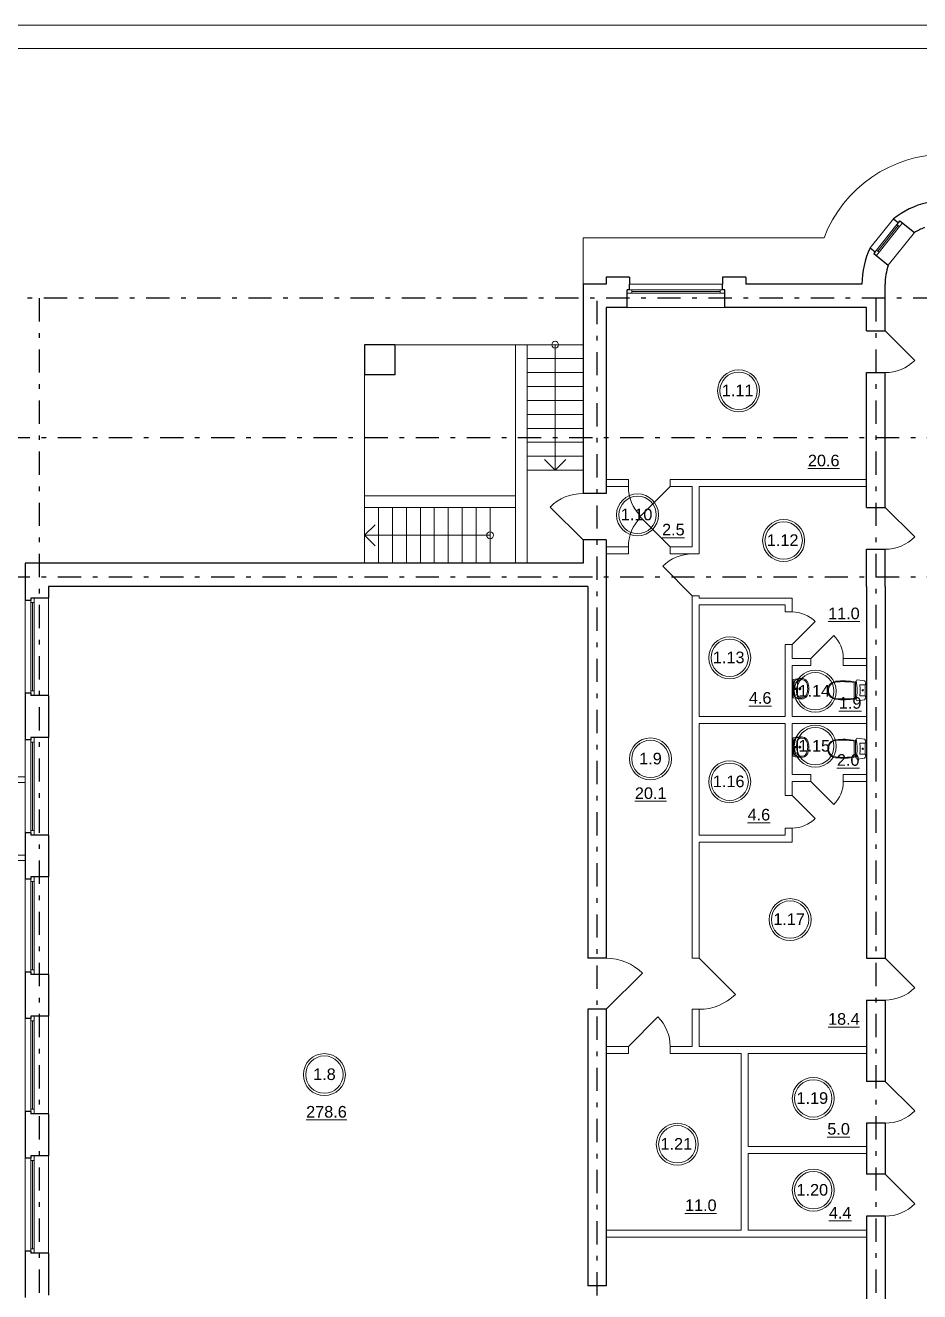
# Model space of a CAD drawing. Header units: metres. Extents: x -306 to 273, y -329 to 512.
# Drawn here: x -280.61 to -261.37, y 407.3 to 434.55 of the extents above; entities that cross this region are included whole.
import ezdxf
from ezdxf.enums import TextEntityAlignment as Align

# ---------------------------------------------------------------- set-up
doc = ezdxf.new("R2010")
doc.units = ezdxf.units.M
doc.header["$MEASUREMENT"] = 0
doc.linetypes.add('( Dashdot )', pattern=[1.001, 0.5, -0.25, 0.001, -0.25])
doc.layers.add('Level 50', color=7, linetype='Continuous', lineweight=0)
doc.styles.add('Style-Arial', font='arial.ttf')

# ---------------------------------------------------------------- blocks, each defined once
blk = doc.blocks.new('ум9')
at = {"color": 252, "lineweight": 13}
for p, q in [((0.317, 0), (-0.317, 0)), ((-0.237, -0.059), (-0.19, -0.143)), ((0.228, -0.039), (-0.228, -0.039)), ((0.185, -0.156), (-0.171, -0.156)), ((0.046, -0.234), (-0.046, -0.234)), ((0.035, -0.08), (-0.035, -0.08)), ((0, -0.115), (0, -0.045)), ((0, -0.189), (0, -0.28)), ((0.237, -0.059), (0.19, -0.143))]:
    blk.add_line(p, q, dxfattribs=at)
for centre, radius in [((0, -0.234), 0.0351), ((0, -0.08), 0.0221), ((0, -0.234), 0.0221)]:
    blk.add_circle(centre, radius, dxfattribs=at)
for centre, radius, start, end in [((1.163, -0.334), 1.518, 167.3206, 178.6525), ((-0.135, -0.304), 0.22, 178.312, 234.1043), ((-0.355, -0.298), 0.00065, 358.312, 358.6525), ((0.089, -0.267), 0.429, 154.5977, 180.3349), ((-0.317, -0.001), 0.00065, 90, 167.3206), ((-0.135, -0.303), 0.18, 141.0504, 245.2718), ((-0.228, -0.117), 0.078, 90, 154.5977), ((-0.135, -0.303), 0.193, 141.0504, 147.7493), ((-0.181, -0.302), 0.159, 98.7111, 129.9424), ((-0.181, -0.302), 0.146, 86.1548, 129.9424), ((0.181, -0.302), 0.146, 50.0576, 93.8452), ((0.181, -0.302), 0.159, 50.0576, 81.2889), ((0.135, -0.303), 0.18, 294.7282, 38.9496), ((0.228, -0.117), 0.078, 25.4023, 90), ((0.135, -0.304), 0.22, 305.8957, 1.688), ((0.135, -0.303), 0.193, 32.2507, 38.9496), ((-0.089, -0.267), 0.429, 359.6651, 25.4023), ((0.317, -0.001), 0.00065, 12.6794, 90), ((-1.163, -0.334), 1.518, 1.3475, 12.6794), ((0.355, -0.298), 0.00065, 181.3475, 181.688), ((-0.035, -0.093), 0.452, 239.6448, 267.5368), ((-0.035, -0.093), 0.413, 244.8898, 267.5368), ((0, 0.104), 0.65, 265.1692, 274.8308), ((0, 0.104), 0.611, 265.1692, 274.8308), ((0.035, -0.093), 0.413, 272.4632, 300.3552), ((0.035, -0.093), 0.452, 272.4632, 300.3552)]:
    blk.add_arc(centre, radius, start, end, dxfattribs=at)
blk = doc.blocks.new('ун2')
at = {"color": 252, "lineweight": 13}
for p, q in [((-0.131, -0.114), (-0.131, 0.006)), ((0.131, -0.114), (0.131, 0.006)), ((-0.25, -0.194), (-0.229, -0.012)), ((0, -0.266), (-0.184, -0.266)), ((0, -0.235), (-0.168, -0.235)), ((0, -0.235), (0.168, -0.235)), ((0, -0.266), (0.184, -0.266)), ((0.25, -0.194), (0.229, -0.012))]:
    blk.add_line(p, q, dxfattribs=at)
blk.add_circle((0, -0.058), 0.0157, dxfattribs=at)
for centre, radius, start, end in [((-0.225, 0.014), 0.0259, 262.0147, 1.5137), ((0, 1.373), 1.373, 261.6431, 278.3569), ((0.225, 0.014), 0.0258, 178.1572, 278.1058), ((-0.226, -0.192), 0.0242, 185.3126, 270.5398), ((0, -1.267), 1.076, 77.8721, 102.1279), ((1.292, -0.524), 1.518, 168.8327, 186.9654), ((-0.169, -0.152), 0.0829, 229.7034, 270.7895), ((1.29, -0.524), 1.497, 170.087, 187.0749), ((-0.115, -0.115), 0.0166, 175.2998, 270.088), ((0, -0.594), 0.477, 76.0614, 103.9386), ((0.115, -0.115), 0.0166, 269.912, 4.7002), ((0.169, -0.152), 0.0829, 269.2105, 310.2966), ((-1.29, -0.524), 1.497, 352.9251, 9.913), ((-1.292, -0.524), 1.518, 353.0346, 11.1673), ((0.226, -0.192), 0.0242, 269.4602, 354.6874), ((0, -0.679), 0.217, 187.7539, 269.9084), ((0, -0.679), 0.198, 188.5249, 269.9084), ((0, -0.679), 0.198, 270.0916, 351.4751), ((0, -0.679), 0.217, 270.0916, 352.2461)]:
    blk.add_arc(centre, radius, start, end, dxfattribs=at)
blk = doc.blocks.new('*U1795')
at = {"color": 7, "linetype": 'Continuous', "lineweight": 0}
blk.add_line((-0.35, 0), (0.35, 0), dxfattribs=at)
at = {"color": 7, "linetype": 'Continuous', "lineweight": 13, "flags": 128}
for points in [[(-0.35, -0.035), (-0.45, -0.035), (-0.45, 0.035), (-0.35, 0.035), (-0.35, -0.035)], [(0.45, -0.035), (0.35, -0.035), (0.35, 0.035), (0.45, 0.035), (0.45, -0.035)]]:
    blk.add_lwpolyline(points, close=True, dxfattribs=at)
at = {"color": 7, "linetype": 'Continuous', "lineweight": 0, "flags": 128}
blk.add_lwpolyline([(-0.35, 0.035), (-0.35, -0.035), (0.35, -0.035), (0.35, 0.035), (-0.35, 0.035)], close=True, dxfattribs=at)
blk = doc.blocks.new('*U1659')
at = {"color": 7, "linetype": 'Continuous', "lineweight": 0}
for p in [(-0.227, 0.114), (0.227, 0.114)]:
    blk.add_line(p, (0, -0.114), dxfattribs=at)
blk = doc.blocks.new('*U1662')
at = {"color": 7, "linetype": 'Continuous', "lineweight": 0, "flags": 128}
blk.add_lwpolyline([(42.05, 29.7), (42.05, -29.7), (-42.05, -29.7), (-42.05, 29.7), (42.05, 29.7)], close=True, dxfattribs=at)
at = {"layer": 'Level 50', "color": 7, "linetype": 'Continuous', "lineweight": 13}
blk.add_line((41.55, 29.2), (-40.05, 29.2), dxfattribs=at)
blk = doc.blocks.new('*U1774')
at = {"color": 7, "linetype": 'Continuous', "lineweight": 13}
for radius in [0.452, 0.402]:
    blk.add_circle((0, 0), radius, dxfattribs=at)
at = {"color": 7, "linetype": 'Continuous', "lineweight": 13, "style": 'Style-Arial'}
blk.add_text('1.8', height=0.25, dxfattribs=at).set_placement((-0.242, 0.133), align=Align.TOP_LEFT)
blk = doc.blocks.new('*U1775')
at = {"color": 7, "linetype": 'Continuous', "lineweight": 13}
for radius in [0.452, 0.402]:
    blk.add_circle((0, 0), radius, dxfattribs=at)
at = {"color": 7, "linetype": 'Continuous', "lineweight": 13, "style": 'Style-Arial'}
blk.add_text('1.9', height=0.25, dxfattribs=at).set_placement((-0.242, 0.133), align=Align.TOP_LEFT)
blk = doc.blocks.new('*U1776')
at = {"color": 7, "linetype": 'Continuous', "lineweight": 13}
for radius in [0.452, 0.402]:
    blk.add_circle((0, 0), radius, dxfattribs=at)
at = {"color": 7, "linetype": 'Continuous', "lineweight": 13, "style": 'Style-Arial'}
blk.add_text('1.10', height=0.25, dxfattribs=at).set_placement((-0.361, 0.133), align=Align.TOP_LEFT)
blk = doc.blocks.new('*U1777')
at = {"color": 7, "linetype": 'Continuous', "lineweight": 13}
for radius in [0.452, 0.402]:
    blk.add_circle((0, 0), radius, dxfattribs=at)
at = {"color": 7, "linetype": 'Continuous', "lineweight": 13, "style": 'Style-Arial'}
blk.add_text('1.11', height=0.25, dxfattribs=at).set_placement((-0.361, 0.133), align=Align.TOP_LEFT)
blk = doc.blocks.new('*U1778')
at = {"color": 7, "linetype": 'Continuous', "lineweight": 13}
for radius in [0.452, 0.402]:
    blk.add_circle((0, 0), radius, dxfattribs=at)
at = {"color": 7, "linetype": 'Continuous', "lineweight": 13, "style": 'Style-Arial'}
blk.add_text('1.12', height=0.25, dxfattribs=at).set_placement((-0.361, 0.133), align=Align.TOP_LEFT)
blk = doc.blocks.new('*U1779')
at = {"color": 7, "linetype": 'Continuous', "lineweight": 13}
for radius in [0.452, 0.402]:
    blk.add_circle((0, 0), radius, dxfattribs=at)
at = {"color": 7, "linetype": 'Continuous', "lineweight": 13, "style": 'Style-Arial'}
blk.add_text('1.13', height=0.25, dxfattribs=at).set_placement((-0.361, 0.133), align=Align.TOP_LEFT)
blk = doc.blocks.new('*U1781')
at = {"color": 7, "linetype": 'Continuous', "lineweight": 13}
for radius in [0.452, 0.402]:
    blk.add_circle((0, 0), radius, dxfattribs=at)
at = {"color": 7, "linetype": 'Continuous', "lineweight": 13, "style": 'Style-Arial'}
blk.add_text('1.16', height=0.25, dxfattribs=at).set_placement((-0.361, 0.133), align=Align.TOP_LEFT)
blk = doc.blocks.new('*U1780')
at = {"color": 7, "linetype": 'Continuous', "lineweight": 13}
for radius in [0.452, 0.402]:
    blk.add_circle((0, 0), radius, dxfattribs=at)
at = {"color": 7, "linetype": 'Continuous', "lineweight": 13, "style": 'Style-Arial'}
blk.add_text('1.14', height=0.25, dxfattribs=at).set_placement((-0.361, 0.133), align=Align.TOP_LEFT)
blk = doc.blocks.new('*U1782')
at = {"color": 7, "linetype": 'Continuous', "lineweight": 13}
for radius in [0.452, 0.402]:
    blk.add_circle((0, 0), radius, dxfattribs=at)
at = {"color": 7, "linetype": 'Continuous', "lineweight": 13, "style": 'Style-Arial'}
blk.add_text('1.15', height=0.25, dxfattribs=at).set_placement((-0.361, 0.133), align=Align.TOP_LEFT)
blk = doc.blocks.new('*U1783')
at = {"color": 7, "linetype": 'Continuous', "lineweight": 13}
for radius in [0.452, 0.402]:
    blk.add_circle((0, 0), radius, dxfattribs=at)
at = {"color": 7, "linetype": 'Continuous', "lineweight": 13, "style": 'Style-Arial'}
blk.add_text('1.17', height=0.25, dxfattribs=at).set_placement((-0.361, 0.133), align=Align.TOP_LEFT)
blk = doc.blocks.new('*U1850')
at = {"color": 7, "linetype": 'Continuous', "lineweight": 13}
blk.add_line((0.45, -0.318), (-0.186, 0.318), dxfattribs=at)
at = {"color": 7, "linetype": 'Continuous', "lineweight": 0}
blk.add_arc((0.45, -0.318), 0.9, 135, 180, dxfattribs=at)
blk = doc.blocks.new('*U1785')
at = {"color": 7, "linetype": 'Continuous', "lineweight": 13}
for radius in [0.452, 0.402]:
    blk.add_circle((0, 0), radius, dxfattribs=at)
at = {"color": 7, "linetype": 'Continuous', "lineweight": 13, "style": 'Style-Arial'}
blk.add_text('1.19', height=0.25, dxfattribs=at).set_placement((-0.361, 0.133), align=Align.TOP_LEFT)
blk = doc.blocks.new('*U1753')
at = {"color": 7, "linetype": 'Continuous', "lineweight": 13}
for radius in [0.452, 0.402]:
    blk.add_circle((0, 0), radius, dxfattribs=at)
at = {"color": 7, "linetype": 'Continuous', "lineweight": 13, "style": 'Style-Arial'}
blk.add_text('1.20', height=0.25, dxfattribs=at).set_placement((-0.361, 0.133), align=Align.TOP_LEFT)
blk = doc.blocks.new('*U1751')
at = {"color": 7, "linetype": 'Continuous', "lineweight": 13}
for radius in [0.452, 0.402]:
    blk.add_circle((0, 0), radius, dxfattribs=at)
at = {"color": 7, "linetype": 'Continuous', "lineweight": 13, "style": 'Style-Arial'}
blk.add_text('1.21', height=0.25, dxfattribs=at).set_placement((-0.361, 0.133), align=Align.TOP_LEFT)
blk = doc.blocks.new('*U1797')
at = {"color": 7, "linetype": 'Continuous', "lineweight": 13}
for p, q in [((-0.45, 0.9), (-0.45, 0.3)), ((-0.45, 0.9), (-0.33, 0.9)), ((-0.33, 0.9), (-0.33, 0.3)), ((0.45, 0.9), (0.27, 0.9)), ((0.27, 0.9), (0.27, 0.78)), ((0.45, 0.9), (0.45, 0.78)), ((0.45, 0.78), (0.27, 0.78)), ((-0.45, 0.3), (-0.33, 0.3)), ((-0.45, -0.3), (-0.33, -0.3)), ((-0.45, -0.3), (-0.45, -0.9)), ((-0.33, -0.3), (-0.33, -0.9)), ((0.45, -0.78), (0.27, -0.78)), ((0.27, -0.78), (0.27, -0.9)), ((-0.33, -0.9), (-0.45, -0.9)), ((0.45, -0.9), (0.27, -0.9))]:
    blk.add_line(p, q, dxfattribs=at)
at = {"color": 7, "linetype": 'Continuous', "lineweight": 0, "flags": 128}
for points in [[(0.27, 0.9), (0.27, 0.78), (-0.33, 0.78), (-0.33, 0.9), (0.27, 0.9)], [(-0.45, 0.3), (-0.33, 0.3), (-0.33, -0.3), (-0.45, -0.3), (-0.45, 0.3)], [(0.27, -0.78), (0.27, -0.9), (-0.33, -0.9), (-0.33, -0.78), (0.27, -0.78)]]:
    blk.add_lwpolyline(points, close=True, dxfattribs=at)

msp = doc.modelspace()

# ---------------------------------------------------------------- linework, layer by layer
at = {"color": 7, "linetype": 'Continuous', "lineweight": 0}
for p, q in [((-261.9314041, 430.38638611), (-262.4309621, 429.76153268)), ((-261.79365799, 430.34027582), (-262.35566074, 429.63731571)), ((-263.42575581, 429.97805849), (-268.61041645, 429.97805849)), ((-268.61041645, 428.97805849), (-268.61041645, 429.97805849)), ((-261.48202842, 430.09113412), (-262.04403116, 429.38817401)), ((-265.61041645, 428.97805849), (-267.61041645, 428.97805849)), ((-265.66041645, 428.82305849), (-267.56041645, 428.82305849)), ((-265.56041645, 428.47805849), (-267.66041645, 428.47805849)), ((-272.66041645, 427.67805849), (-270.06041645, 427.67805849)), ((-269.21041645, 427.67805849), (-269.21041645, 424.97805849)), ((-269.81041645, 427.37805849), (-268.61041645, 427.37805849)), ((-273.31041645, 427.02805849), (-273.31041645, 422.97805849)), ((-269.81041645, 427.07805849), (-268.61041645, 427.07805849)), ((-269.81041645, 426.77805849), (-268.61041645, 426.77805849)), ((-269.81041645, 426.47805849), (-268.61041645, 426.47805849)), ((-269.81041645, 426.17805849), (-268.61041645, 426.17805849)), ((-269.81041645, 425.87805849), (-268.61041645, 425.87805849)), ((-269.81041645, 425.57805849), (-268.61041645, 425.57805849)), ((-269.81041645, 425.27805849), (-268.61041645, 425.27805849)), ((-273.01041645, 424.17805849), (-273.01041645, 422.97805849)), ((-272.71041645, 424.17805849), (-272.71041645, 422.97805849)), ((-272.41041645, 424.17805849), (-272.41041645, 422.97805849)), ((-272.11041645, 424.17805849), (-272.11041645, 422.97805849)), ((-271.81041645, 424.17805849), (-271.81041645, 422.97805849)), ((-271.51041645, 424.17805849), (-271.51041645, 422.97805849)), ((-271.21041645, 424.17805849), (-271.21041645, 422.97805849)), ((-270.91041645, 424.17805849), (-270.91041645, 422.97805849)), ((-270.61041645, 423.57805849), (-273.31041645, 423.57805849)), ((-280.61041645, 422.17805849), (-280.61041645, 420.17805849)), ((-280.45541645, 422.12805849), (-280.45541645, 420.22805849)), ((-280.11041645, 422.22805849), (-280.11041645, 420.12805849)), ((-280.61041645, 419.17805849), (-280.61041645, 417.17805849)), ((-280.45541645, 419.12805849), (-280.45541645, 417.22805849)), ((-280.11041645, 419.22805849), (-280.11041645, 417.12805849)), ((-280.61041645, 416.17805849), (-280.61041645, 414.17805849)), ((-280.45541645, 416.12805849), (-280.45541645, 414.22805849)), ((-280.11041645, 416.22805849), (-280.11041645, 414.12805849)), ((-280.61041645, 413.17805849), (-280.61041645, 411.17805849)), ((-280.45541645, 413.12805849), (-280.45541645, 411.22805849)), ((-280.11041645, 413.22805849), (-280.11041645, 411.12805849)), ((-280.61041645, 410.17805849), (-280.61041645, 408.17805849)), ((-280.45541645, 410.12805849), (-280.45541645, 408.22805849)), ((-280.11041645, 410.22805849), (-280.11041645, 408.12805849))]:
    msp.add_line(p, q, dxfattribs=at)
at = {"color": 7, "linetype": 'Continuous', "lineweight": 30}
for p, q in [((-261.9314041, 430.38638611), (-261.82488037, 430.30122249)), ((-261.82488037, 430.30122249), (-261.79365799, 430.34027582)), ((-261.79365799, 430.34027582), (-261.48202842, 430.09113412)), ((-262.4309621, 429.76153268), (-262.32443836, 429.67636905)), ((-262.32443836, 429.67636905), (-262.35566074, 429.63731571)), ((-262.35566074, 429.63731571), (-262.04403116, 429.38817401)), ((-268.61041645, 428.97805849), (-268.61041645, 424.47805849)), ((-268.11041645, 428.97805849), (-268.61041645, 428.97805849)), ((-268.11041645, 429.12805849), (-268.11041645, 428.97805849)), ((-267.61041645, 429.12805849), (-268.11041645, 429.12805849)), ((-267.61041645, 429.12805849), (-267.61041645, 428.97805849)), ((-267.61041645, 428.85805849), (-267.61041645, 428.97805849)), ((-265.61041645, 429.12805849), (-265.61041645, 428.97805849)), ((-265.11041645, 429.12805849), (-265.61041645, 429.12805849)), ((-265.61041645, 428.85805849), (-265.61041645, 428.97805849)), ((-265.11041645, 429.12805849), (-265.11041645, 428.97805849)), ((-262.61041645, 428.97805849), (-265.11041645, 428.97805849)), ((-262.11041645, 427.97805849), (-262.11041645, 428.97805849)), ((-267.66041645, 428.47805849), (-267.66041645, 428.85805849)), ((-267.61041645, 428.85805849), (-267.66041645, 428.85805849)), ((-265.56041645, 428.85805849), (-265.61041645, 428.85805849)), ((-265.56041645, 428.47805849), (-265.56041645, 428.85805849)), ((-268.11041645, 428.47805849), (-268.11041645, 424.47805849)), ((-267.66041645, 428.47805849), (-268.11041645, 428.47805849)), ((-262.51041645, 428.47805849), (-265.56041645, 428.47805849)), ((-262.51041645, 427.97805849), (-262.51041645, 428.47805849)), ((-262.51041645, 427.97805849), (-262.11041645, 427.97805849)), ((-273.31041645, 427.67805849), (-273.31041645, 427.02805849)), ((-272.66041645, 427.67805849), (-273.31041645, 427.67805849)), ((-272.66041645, 427.67805849), (-272.66041645, 427.02805849)), ((-272.66041645, 427.02805849), (-273.31041645, 427.02805849)), ((-262.51041645, 424.17805849), (-262.51041645, 427.07805849)), ((-262.51041645, 427.07805849), (-262.11041645, 427.07805849)), ((-262.11041645, 424.17805849), (-262.11041645, 427.07805849)), ((-268.11041645, 424.47805849), (-268.61041645, 424.47805849)), ((-262.51041645, 424.17805849), (-262.11041645, 424.17805849)), ((-268.11041645, 423.47805849), (-268.61041645, 423.47805849)), ((-268.61041645, 423.47805849), (-268.61041645, 422.97805849)), ((-268.11041645, 423.47805849), (-268.11041645, 414.47805849)), ((-262.51041645, 422.47805849), (-262.51041645, 423.27805849)), ((-262.51041645, 423.27805849), (-262.11041645, 423.27805849)), ((-262.11041645, 422.47805849), (-262.11041645, 423.27805849)), ((-268.61041645, 422.97805849), (-280.61041645, 422.97805849)), ((-280.61041645, 422.97805849), (-280.61041645, 422.17805849)), ((-280.11041645, 422.47805849), (-280.11041645, 422.22805849)), ((-268.51041645, 422.47805849), (-280.11041645, 422.47805849)), ((-268.51041645, 422.47805849), (-268.51041645, 414.47805849)), ((-262.51041645, 422.47805849), (-262.51041645, 414.47805849)), ((-262.11041645, 422.47805849), (-262.11041645, 414.47805849)), ((-280.49041645, 422.17805849), (-280.61041645, 422.17805849)), ((-280.11041645, 422.22805849), (-280.49041645, 422.22805849)), ((-280.49041645, 422.22805849), (-280.49041645, 422.17805849)), ((-280.49041645, 420.17805849), (-280.61041645, 420.17805849)), ((-280.61041645, 420.17805849), (-280.61041645, 419.17805849)), ((-280.49041645, 420.17805849), (-280.49041645, 420.12805849)), ((-280.11041645, 420.12805849), (-280.49041645, 420.12805849)), ((-280.11041645, 420.12805849), (-280.11041645, 419.22805849)), ((-280.49041645, 419.17805849), (-280.61041645, 419.17805849)), ((-280.11041645, 419.22805849), (-280.49041645, 419.22805849)), ((-280.49041645, 419.22805849), (-280.49041645, 419.17805849)), ((-280.49041645, 417.17805849), (-280.61041645, 417.17805849)), ((-280.61041645, 417.17805849), (-280.61041645, 416.17805849)), ((-280.49041645, 417.17805849), (-280.49041645, 417.12805849)), ((-280.11041645, 417.12805849), (-280.49041645, 417.12805849)), ((-280.11041645, 417.12805849), (-280.11041645, 416.22805849)), ((-280.49041645, 416.17805849), (-280.61041645, 416.17805849)), ((-280.11041645, 416.22805849), (-280.49041645, 416.22805849)), ((-280.49041645, 416.22805849), (-280.49041645, 416.17805849)), ((-268.11041645, 414.47805849), (-268.51041645, 414.47805849)), ((-262.51041645, 414.47805849), (-262.11041645, 414.47805849)), ((-280.49041645, 414.17805849), (-280.61041645, 414.17805849)), ((-280.61041645, 414.17805849), (-280.61041645, 413.17805849)), ((-280.49041645, 414.17805849), (-280.49041645, 414.12805849)), ((-280.11041645, 414.12805849), (-280.49041645, 414.12805849)), ((-280.11041645, 414.12805849), (-280.11041645, 413.22805849)), ((-268.11041645, 413.37805849), (-268.51041645, 413.37805849)), ((-268.51041645, 413.37805849), (-268.51041645, 407.42891507)), ((-268.11041645, 413.37805849), (-268.11041645, 407.42891507)), ((-262.51041645, 413.57805849), (-262.51041645, 411.82805849)), ((-262.51041645, 413.57805849), (-262.11041645, 413.57805849)), ((-262.11041645, 413.57805849), (-262.11041645, 411.82805849)), ((-280.49041645, 413.17805849), (-280.61041645, 413.17805849)), ((-280.11041645, 413.22805849), (-280.49041645, 413.22805849)), ((-280.49041645, 413.22805849), (-280.49041645, 413.17805849)), ((-262.11041645, 411.82805849), (-262.51041645, 411.82805849)), ((-280.49041645, 411.17805849), (-280.61041645, 411.17805849)), ((-280.61041645, 411.17805849), (-280.61041645, 410.17805849)), ((-280.49041645, 411.17805849), (-280.49041645, 411.12805849)), ((-280.11041645, 411.12805849), (-280.49041645, 411.12805849)), ((-280.11041645, 411.12805849), (-280.11041645, 410.22805849)), ((-262.11041645, 410.92805849), (-262.51041645, 410.92805849)), ((-262.51041645, 410.92805849), (-262.51041645, 409.82805849)), ((-262.11041645, 410.92805849), (-262.11041645, 409.82805849)), ((-280.49041645, 410.17805849), (-280.61041645, 410.17805849)), ((-280.11041645, 410.22805849), (-280.49041645, 410.22805849)), ((-280.49041645, 410.22805849), (-280.49041645, 410.17805849)), ((-262.11041645, 409.82805849), (-262.51041645, 409.82805849)), ((-262.11041645, 408.92805849), (-262.51041645, 408.92805849)), ((-262.51041645, 408.92805849), (-262.51041645, 404.32805849)), ((-262.11041645, 408.92805849), (-262.11041645, 404.32805849)), ((-280.49041645, 408.17805849), (-280.61041645, 408.17805849)), ((-280.61041645, 408.17805849), (-280.61041645, 407.17805849)), ((-280.49041645, 408.17805849), (-280.49041645, 408.12805849)), ((-280.11041645, 408.12805849), (-280.49041645, 408.12805849)), ((-280.11041645, 408.12805849), (-280.11041645, 407.22805849)), ((-268.11041645, 407.42891507), (-268.51041645, 407.42891507))]:
    msp.add_line(p, q, dxfattribs=at)
at = {"color": 1, "linetype": '( Dashdot )'}
for p, q in [((-253.31041645, 428.67805849), (-292.45235175, 428.67805849)), ((-280.31041645, 428.67805849), (-280.31041645, 380.66618048)), ((-268.31041645, 428.62139349), (-268.31041645, 380.66618048)), ((-262.31041645, 428.67805849), (-262.31041645, 380.66618048)), ((-245.31041645, 425.67805849), (-292.45235175, 425.67805849)), ((-245.31041645, 422.67805849), (-292.45235175, 422.67805849))]:
    msp.add_line(p, q, dxfattribs=at)
at = {"color": 7, "linetype": 'Continuous', "lineweight": 13}
for p, q in [((-262.11041645, 427.97805849), (-261.47402034, 427.34166239)), ((-269.81041645, 427.67805849), (-268.61041645, 427.67805849)), ((-269.81041645, 424.97805849), (-268.61041645, 424.97805849)), ((-267.63541645, 424.77805849), (-268.11041645, 424.77805849)), ((-267.63541645, 424.62805849), (-268.11041645, 424.62805849)), ((-267.63541645, 424.77805849), (-267.63541645, 424.62805849)), ((-266.73541645, 424.62805849), (-267.37181255, 423.99166239)), ((-262.51041645, 424.77805849), (-266.73541645, 424.77805849)), ((-266.73541645, 424.77805849), (-266.73541645, 424.62805849)), ((-266.26041645, 424.62805849), (-266.73541645, 424.62805849)), ((-266.26041645, 424.62805849), (-266.26041645, 423.32805849)), ((-262.51041645, 424.62805849), (-266.11041645, 424.62805849)), ((-266.11041645, 424.62805849), (-266.11041645, 423.17805849)), ((-273.31041645, 424.17805849), (-273.31041645, 422.97805849)), ((-270.61041645, 424.17805849), (-270.61041645, 422.97805849)), ((-269.31752323, 424.18516527), (-268.61041645, 423.47805849)), ((-262.11041645, 424.17805849), (-261.47402034, 423.54166239)), ((-267.63541645, 423.32805849), (-268.11041645, 423.32805849)), ((-267.63541645, 423.17805849), (-268.11041645, 423.17805849)), ((-267.63541645, 423.32805849), (-267.63541645, 423.17805849)), ((-266.26041645, 423.32805849), (-266.73541645, 423.32805849)), ((-266.73541645, 423.32805849), (-266.73541645, 423.17805849)), ((-266.11041645, 423.17805849), (-266.73541645, 423.17805849)), ((-266.26041645, 422.27805849), (-266.26041645, 414.47805849)), ((-266.11041645, 422.27805849), (-266.26041645, 422.27805849)), ((-266.11041645, 422.27805849), (-266.11041645, 422.22805849)), ((-264.11041645, 422.22805849), (-266.11041645, 422.22805849)), ((-264.26041645, 422.07805849), (-266.11041645, 422.07805849)), ((-266.11041645, 422.07805849), (-266.11041645, 419.67805849)), ((-264.26041645, 422.07805849), (-264.26041645, 421.92805849)), ((-264.11041645, 422.22805849), (-264.11041645, 421.92805849)), ((-264.11041645, 421.92805849), (-264.26041645, 421.92805849)), ((-264.11041645, 421.22805849), (-263.6154417, 421.72303324)), ((-263.71041645, 420.92805849), (-263.2154417, 421.42303324)), ((-264.11041645, 421.22805849), (-264.26041645, 421.22805849)), ((-264.26041645, 421.22805849), (-264.26041645, 419.67805849)), ((-264.11041645, 421.22805849), (-264.11041645, 420.92805849)), ((-263.71041645, 420.92805849), (-264.11041645, 420.92805849)), ((-264.11041645, 420.77805849), (-264.11041645, 419.67805849)), ((-263.71041645, 420.77805849), (-264.11041645, 420.77805849)), ((-263.71041645, 420.92805849), (-263.71041645, 420.77805849)), ((-262.51041645, 420.92805849), (-263.01041645, 420.92805849)), ((-263.01041645, 420.92805849), (-263.01041645, 420.77805849)), ((-262.51041645, 420.77805849), (-263.01041645, 420.77805849)), ((-264.26041645, 419.67805849), (-266.11041645, 419.67805849)), ((-262.51041645, 419.67805849), (-264.11041645, 419.67805849)), ((-264.26041645, 419.52805849), (-266.11041645, 419.52805849)), ((-266.11041645, 419.52805849), (-266.11041645, 417.12805849)), ((-264.26041645, 419.52805849), (-264.26041645, 417.97805849)), ((-262.51041645, 419.52805849), (-264.11041645, 419.52805849)), ((-264.11041645, 419.52805849), (-264.11041645, 418.42805849)), ((-263.71041645, 418.42805849), (-264.11041645, 418.42805849)), ((-264.11041645, 418.27805849), (-264.11041645, 417.97805849)), ((-263.71041645, 418.27805849), (-264.11041645, 418.27805849)), ((-263.71041645, 418.27805849), (-263.71041645, 418.42805849)), ((-263.71041645, 418.27805849), (-263.2154417, 417.78308375)), ((-262.51041645, 418.42805849), (-263.01041645, 418.42805849)), ((-263.01041645, 418.27805849), (-263.01041645, 418.42805849)), ((-262.51041645, 418.27805849), (-263.01041645, 418.27805849)), ((-264.11041645, 417.97805849), (-264.26041645, 417.97805849)), ((-264.11041645, 417.97805849), (-263.6154417, 417.48308375)), ((-264.11041645, 417.27805849), (-264.26041645, 417.27805849)), ((-264.26041645, 417.27805849), (-264.26041645, 417.12805849)), ((-264.11041645, 417.27805849), (-264.11041645, 416.97805849)), ((-264.26041645, 417.12805849), (-266.11041645, 417.12805849)), ((-264.11041645, 416.97805849), (-266.11041645, 416.97805849)), ((-266.11041645, 416.97805849), (-266.11041645, 414.47805849)), ((-266.26041645, 414.47805849), (-266.11041645, 414.47805849)), ((-266.11041645, 414.47805849), (-265.33259899, 413.70024103)), ((-262.11041645, 414.47805849), (-261.47402034, 413.84166239)), ((-268.11041645, 413.37805849), (-267.33259899, 414.15587595)), ((-266.26041645, 413.37805849), (-266.11041645, 413.37805849)), ((-266.26041645, 413.37805849), (-266.26041645, 412.57805849)), ((-266.11041645, 413.37805849), (-266.11041645, 412.57805849)), ((-267.63541645, 412.57805849), (-266.99902034, 413.21445459)), ((-267.63541645, 412.57805849), (-268.11041645, 412.57805849)), ((-267.63541645, 412.57805849), (-267.63541645, 412.42805849)), ((-266.26041645, 412.57805849), (-266.73541645, 412.57805849)), ((-266.73541645, 412.57805849), (-266.73541645, 412.42805849)), ((-262.51041645, 412.57805849), (-266.11041645, 412.57805849)), ((-267.63541645, 412.42805849), (-268.11041645, 412.42805849)), ((-265.21041645, 412.42805849), (-266.73541645, 412.42805849)), ((-265.21041645, 412.42805849), (-265.21041645, 408.62805849)), ((-262.51041645, 412.42805849), (-265.06041645, 412.42805849)), ((-265.06041645, 412.42805849), (-265.06041645, 410.42805849)), ((-262.11041645, 411.82805849), (-261.47402034, 411.19166239)), ((-262.51041645, 410.42805849), (-265.06041645, 410.42805849)), ((-262.51041645, 410.27805849), (-265.06041645, 410.27805849)), ((-265.06041645, 410.27805849), (-265.06041645, 408.62805849)), ((-262.11041645, 409.82805849), (-261.47402034, 409.19166239)), ((-265.21041645, 408.62805849), (-268.11041645, 408.62805849)), ((-262.51041645, 408.47805849), (-268.11041645, 408.47805849)), ((-262.51041645, 408.62805849), (-265.06041645, 408.62805849))]:
    msp.add_line(p, q, dxfattribs=at)
at = {"color": 7, "linetype": 'Continuous', "lineweight": 13, "flags": 128}
for points in [[(-267.56041645, 428.78805849), (-267.66041645, 428.78805849), (-267.66041645, 428.85805849), (-267.56041645, 428.85805849), (-267.56041645, 428.78805849)], [(-265.56041645, 428.78805849), (-265.66041645, 428.78805849), (-265.66041645, 428.85805849), (-265.56041645, 428.85805849), (-265.56041645, 428.78805849)], [(-269.81041645, 422.97805849), (-269.81041645, 427.67805849), (-270.06041645, 427.67805849), (-270.06041645, 422.97805849), (-269.81041645, 422.97805849)], [(-280.42041645, 422.22805849), (-280.42041645, 422.12805849), (-280.49041645, 422.12805849), (-280.49041645, 422.22805849), (-280.42041645, 422.22805849)], [(-280.42041645, 420.22805849), (-280.42041645, 420.12805849), (-280.49041645, 420.12805849), (-280.49041645, 420.22805849), (-280.42041645, 420.22805849)], [(-280.42041645, 419.22805849), (-280.42041645, 419.12805849), (-280.49041645, 419.12805849), (-280.49041645, 419.22805849), (-280.42041645, 419.22805849)], [(-280.42041645, 417.22805849), (-280.42041645, 417.12805849), (-280.49041645, 417.12805849), (-280.49041645, 417.22805849), (-280.42041645, 417.22805849)], [(-280.42041645, 416.22805849), (-280.42041645, 416.12805849), (-280.49041645, 416.12805849), (-280.49041645, 416.22805849), (-280.42041645, 416.22805849)], [(-280.42041645, 414.22805849), (-280.42041645, 414.12805849), (-280.49041645, 414.12805849), (-280.49041645, 414.22805849), (-280.42041645, 414.22805849)], [(-280.42041645, 413.22805849), (-280.42041645, 413.12805849), (-280.49041645, 413.12805849), (-280.49041645, 413.22805849), (-280.42041645, 413.22805849)], [(-280.42041645, 411.22805849), (-280.42041645, 411.12805849), (-280.49041645, 411.12805849), (-280.49041645, 411.22805849), (-280.42041645, 411.22805849)], [(-280.42041645, 410.22805849), (-280.42041645, 410.12805849), (-280.49041645, 410.12805849), (-280.49041645, 410.22805849), (-280.42041645, 410.22805849)], [(-280.42041645, 408.22805849), (-280.42041645, 408.12805849), (-280.49041645, 408.12805849), (-280.49041645, 408.22805849), (-280.42041645, 408.22805849)]]:
    msp.add_lwpolyline(points, close=True, dxfattribs=at)
at = {"color": 7, "linetype": 'Continuous', "lineweight": 0, "flags": 128}
for points in [[(-267.56041645, 428.85805849), (-267.56041645, 428.78805849), (-265.66041645, 428.78805849), (-265.66041645, 428.85805849), (-267.56041645, 428.85805849)], [(-280.49041645, 420.22805849), (-280.42041645, 420.22805849), (-280.42041645, 422.12805849), (-280.49041645, 422.12805849), (-280.49041645, 420.22805849)], [(-280.49041645, 417.22805849), (-280.42041645, 417.22805849), (-280.42041645, 419.12805849), (-280.49041645, 419.12805849), (-280.49041645, 417.22805849)], [(-280.49041645, 414.22805849), (-280.42041645, 414.22805849), (-280.42041645, 416.12805849), (-280.49041645, 416.12805849), (-280.49041645, 414.22805849)], [(-280.49041645, 411.22805849), (-280.42041645, 411.22805849), (-280.42041645, 413.12805849), (-280.49041645, 413.12805849), (-280.49041645, 411.22805849)], [(-280.49041645, 408.22805849), (-280.42041645, 408.22805849), (-280.42041645, 410.12805849), (-280.49041645, 410.12805849), (-280.49041645, 408.22805849)]]:
    msp.add_lwpolyline(points, close=True, dxfattribs=at)
at = {"color": 7, "linetype": 'Continuous', "lineweight": 13, "flags": 128}
msp.add_lwpolyline([(-270.06041645, 424.17805849), (-273.31041645, 424.17805849), (-273.31041645, 424.42805849), (-270.06041645, 424.42805849)], dxfattribs=at)
at = {"color": 7, "linetype": 'Continuous', "lineweight": 0}
for centre in [(-269.21041645, 427.67805849), (-270.61041645, 423.57805849)]:
    msp.add_circle(centre, 0.07327717, dxfattribs=at)
for centre, radius, start, end in [((-260.81041645, 428.97805849), 2.8, 20.924832428, 159.075167572), ((-262.11041645, 427.97805849), 0.9, 270, 315), ((-266.73541645, 424.62805849), 0.9, 180, 225), ((-268.61041645, 423.47805849), 1, 90, 135), ((-262.11041645, 424.17805849), 0.9, 270, 315), ((-264.11041645, 421.22805849), 0.7, 45, 90), ((-263.71041645, 420.92805849), 0.7, 0, 45), ((-268.11041645, 413.37805849), 1.1, 45, 90), ((-266.11041645, 414.47805849), 1.1, 270, 315), ((-262.11041645, 414.47805849), 0.9, 270, 315), ((-267.63541645, 412.57805849), 0.9, 0, 45), ((-262.11041645, 411.82805849), 0.9, 270, 315), ((-262.11041645, 409.82805849), 0.9, 270, 315)]:
    msp.add_arc(centre, radius, start, end, dxfattribs=at)
at = {"color": 7, "linetype": 'Continuous', "lineweight": 30}
for radius, start, end in [(1.8, 102.839588407, 128.518765221), (1.3, 110.252246742, 121.106106885), (1.8, 154.197942035, 180), (1.3, 161.61060037, 180)]:
    msp.add_arc((-260.81041645, 428.97805849), radius, start, end, dxfattribs=at)
at = {"color": 7, "linetype": 'Continuous', "lineweight": 0, "extrusion": (0, 0, -1)}
for centre, start, end in [((263.71041645, 418.27805849), 180, 225), ((264.11041645, 417.97805849), 225, 270)]:
    msp.add_arc(centre, 0.7, start, end, dxfattribs=at)

# ---------------------------------------------------------------- block references
at = {"color": 7, "linetype": 'Continuous', "lineweight": 13, "rotation": 51.35835362761837}
msp.add_blockref('*U1795', (-262.04731312, 429.96690223), dxfattribs=at)
at = {"color": 7, "linetype": 'Continuous', "lineweight": 13}
for name, p in [('*U1777', (-265.2625191, 426.68669963)), ('*U1776', (-267.43689856, 424.01732021)), ('*U1850', (-267.18544959, 423.64626795)), ('*U1778', (-264.29392041, 423.46458855)), ('*U1779', (-265.45489667, 420.94203063)), ('*U1780', (-263.61388808, 420.22251115)), ('*U1782', (-263.61388808, 419.04027954)), ('*U1775', (-267.16012109, 418.76592143)), ('*U1781', (-265.45489667, 418.27529228)), ('*U1797', (-281.06037009, 417.47806795)), ('*U1783', (-264.15522961, 415.30886101)), ('*U1774', (-274.17543616, 411.97368735)), ('*U1785', (-263.6562329, 411.46101058)), ('*U1751', (-266.58195453, 410.47492561)), ('*U1753', (-263.6562329, 409.48614641))]:
    msp.add_blockref(name, p, dxfattribs=at)
at = {"color": 7, "linetype": 'Continuous', "lineweight": 0}
msp.add_blockref('*U1659', (-269.21041305, 425.09164945), dxfattribs=at)
at = {"color": 7, "linetype": 'Continuous', "lineweight": 0, "rotation": 270}
msp.add_blockref('*U1659', (-273.19682549, 423.5780551), dxfattribs=at)
at = {"color": 7, "linetype": 'Continuous', "lineweight": 13, "extrusion": (0, 0, -1), "rotation": 270}
msp.add_blockref('*U1850', (266.57862591, 422.72809164), dxfattribs=at)
at = {"color": 252, "lineweight": 13, "xscale": 0.6221590909090893, "yscale": 0.6221590909090893, "zscale": 0.6221590909090893, "rotation": 90}
for p in [(-264.09205497, 420.27699843), (-264.09205497, 419.01981955)]:
    msp.add_blockref('ум9', p, dxfattribs=at)
at = {"color": 252, "lineweight": 13, "extrusion": (0, 0, -1), "xscale": 0.9000000000000002, "yscale": 0.9000000000000002, "zscale": 0.9000000000000002, "rotation": 90}
for p in [(262.53984585, 420.24215117), (262.53984585, 418.98497229)]:
    msp.add_blockref('ун2', p, dxfattribs=at)
at = {"layer": 'Level 50', "color": 7, "linetype": 'Continuous', "lineweight": 13}
msp.add_blockref('*U1662', (-258.62132496, 404.85030608), dxfattribs=at)

# ---------------------------------------------------------------- texts
at = {"color": 7, "linetype": 'Continuous', "lineweight": 13, "style": 'Style-Arial'}
for s, p in [('%%u20.6%%U', (-263.77123156, 425.3115965)), ('%%u2.5%%U', (-266.90948463, 423.82557441)), ('%%u11.0%%U', (-263.33761878, 422.02145333)), ('%%u4.6%%U', (-265.04207223, 420.20332785)), ('%%u1.9%%U', (-263.10631019, 420.09608482)), ('%%u2.0%%U', (-263.14751621, 418.86854155)), ('%%u20.1%%U', (-267.49474105, 418.15361334)), ('%%u4.6%%U', (-265.06961162, 417.6921216)), ('%%u18.4%%U', (-263.33819295, 413.29577796)), ('%%u278.6%%U', (-274.56761502, 411.29894523)), ('%%u5.0%%U', (-263.35445623, 410.93092153)), ('%%u11.0%%U', (-266.41659601, 409.2882363)), ('%%u4.4%%U', (-263.32071909, 409.12586165))]:
    msp.add_text(s, height=0.25, dxfattribs=at).set_placement(p, align=Align.TOP_LEFT)

doc.saveas('drawing.dxf')
